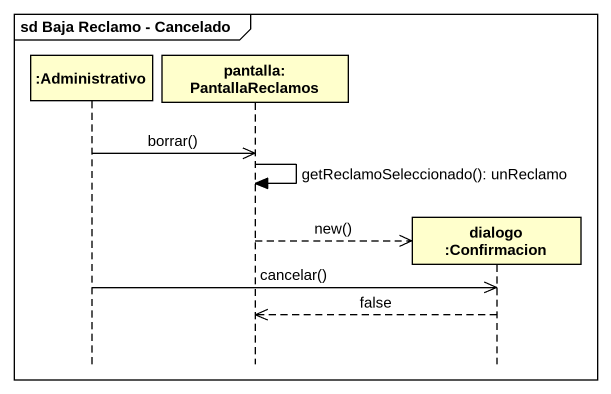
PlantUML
@startuml
mainframe sd Baja Reclamo - Cancelado
hide footbox
participant ":Administrativo" as Administrativo
participant "pantalla: PantallaReclamos" as pantalla_PantallaReclamos
participant "dialogo :Confirmacion" as dialogo_Confirmacion

Administrativo ->> pantalla_PantallaReclamos : borrar()
pantalla_PantallaReclamos -> pantalla_PantallaReclamos : getReclamoSeleccionado(): unReclamo
pantalla_PantallaReclamos -->> dialogo_Confirmacion ** : new()
Administrativo ->> dialogo_Confirmacion : cancelar()
dialogo_Confirmacion -->> pantalla_PantallaReclamos : false
@enduml
